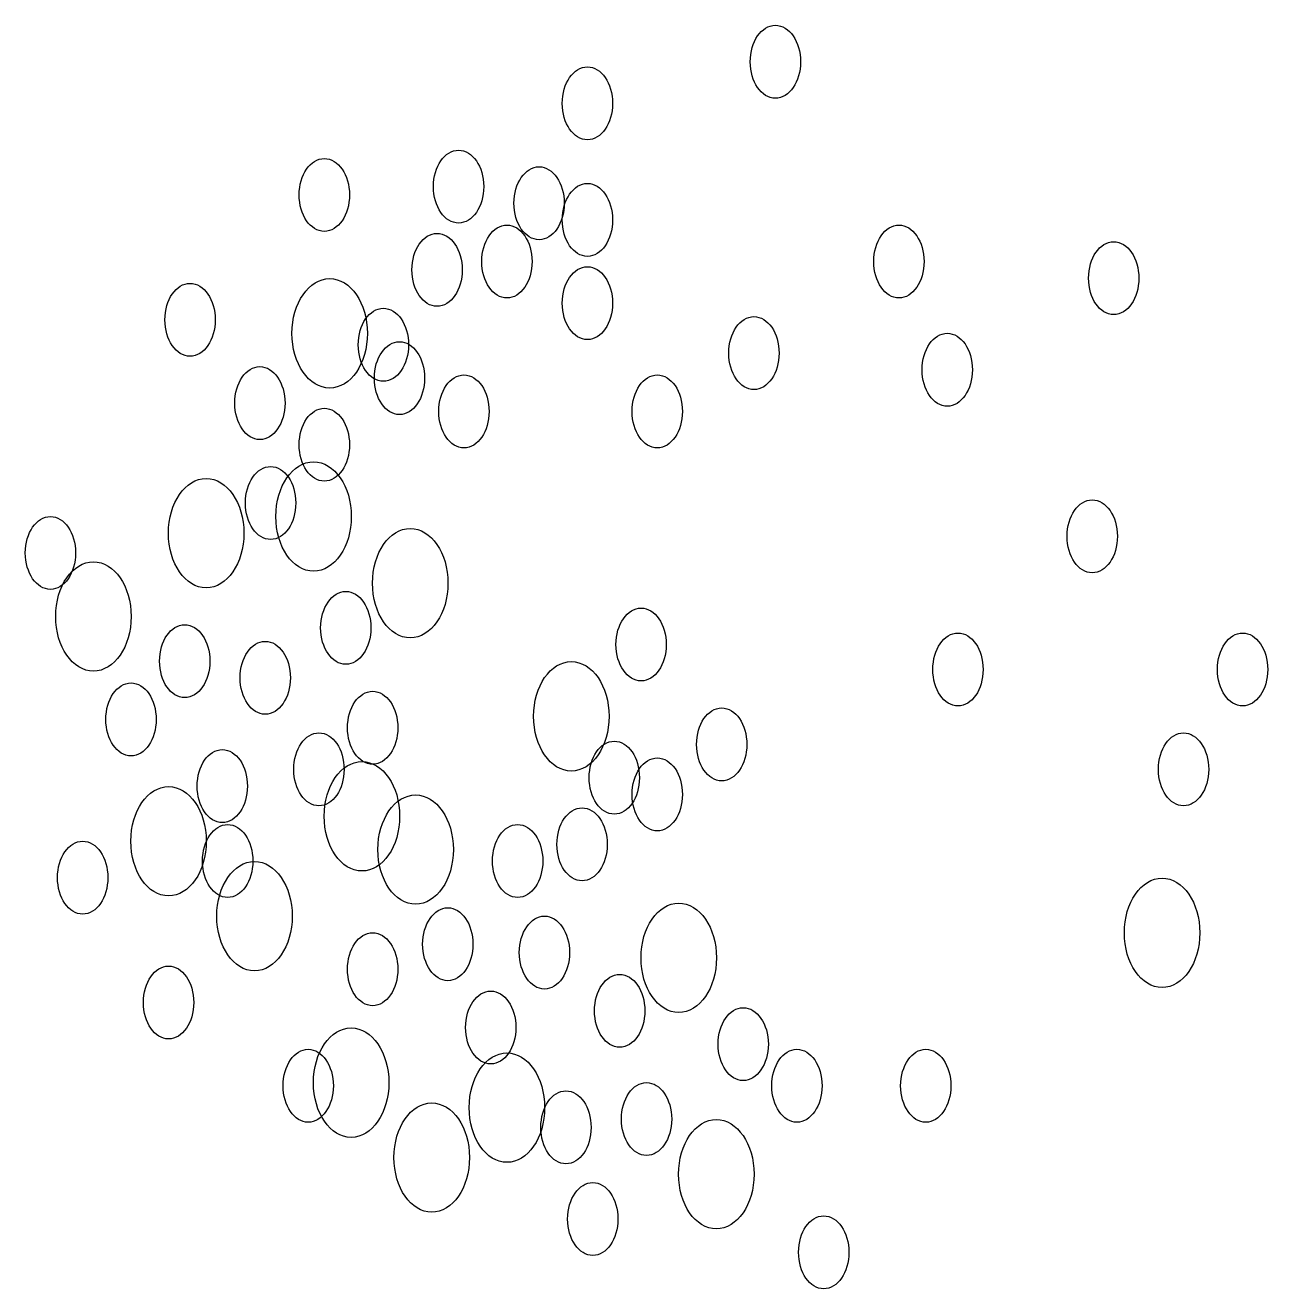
# Model space of a CAD drawing. Extents: x 330.5 to 350.3, y 133.3 to 153.4.
import ezdxf

# ---------------------------------------------------------------- set-up
doc = ezdxf.new("R2010")
doc.units = 0
doc.header["$LTSCALE"] = 12
doc.header["$MEASUREMENT"] = 0
doc.layers.get('0').update_dxf_attribs({"linetype": 'CONTINUOUS'})

# ---------------------------------------------------------------- blocks, each defined once
blk = doc.blocks.new('N2', base_point=(283.21, 223.44))
blk.add_circle((283.21, 232.47), 9)
blk = doc.blocks.new('N1', base_point=(273.21, 201.63))
blk.add_circle((273.21, 207.41), 6)
blk = doc.blocks.new('BBU', base_point=(326.69, 264.45))
for name, p in [('N1', (352.31, 356.25)), ('N1', (307.47, 349.4)), ('N1', (276.73, 335.7)), ('N1', (244.7, 334.33)), ('N1', (295.94, 332.96)), ('N1', (307.47, 330.22)), ('N1', (288.26, 323.37)), ('N1', (381.78, 323.37)), ('N1', (271.6, 322)), ('N1', (433.02, 320.63)), ('N1', (307.47, 316.52)), ('N1', (212.67, 313.78)), ('N2', (245.98, 308.3)), ('N1', (258.79, 309.67)), ('N1', (347.19, 308.3)), ('N1', (393.31, 305.56)), ('N1', (262.63, 304.18)), ('N1', (229.32, 300.07)), ('N1', (278.01, 298.7)), ('N1', (324.13, 298.7)), ('N1', (244.7, 293.22)), ('N1', (231.89, 283.63)), ('N2', (242.14, 278.15)), ('N2', (216.51, 275.41)), ('N1', (427.9, 278.15)), ('N1', (179.36, 275.41)), ('N2', (265.2, 267.19)), ('N2', (189.61, 261.71)), ('N1', (249.82, 263.08)), ('N1', (320.28, 260.34)), ('N1', (211.39, 257.6)), ('N1', (230.6, 254.86)), ('N1', (395.87, 256.23)), ('N1', (463.77, 256.23)), ('N2', (303.63, 245.27)), ('N1', (198.58, 248.01)), ('N1', (256.23, 246.64)), ('N1', (339.5, 243.9)), ('N1', (243.42, 239.79)), ('N1', (313.88, 238.42)), ('N1', (449.68, 239.79)), ('N1', (220.36, 237.04)), ('N1', (324.13, 235.67)), ('N2', (253.67, 228.82)), ('N2', (207.54, 224.71)), ('N2', (266.48, 223.34)), ('N1', (306.19, 227.45)), ('N1', (221.64, 224.71)), ('N1', (290.82, 224.71)), ('N1', (187.05, 221.97)), ('N2', (228.04, 212.38)), ('N2', (444.56, 209.64)), ('N1', (274.16, 211.01)), ('N2', (329.25, 205.53)), ('N1', (297.22, 209.64)), ('N1', (256.23, 206.9)), ('N1', (207.54, 201.42)), ('N1', (315.16, 200.05)), ('N1', (284.41, 197.31)), ('N1', (344.63, 194.57)), ('N2', (251.1, 184.98)), ('N1', (240.85, 187.72)), ('N2', (288.26, 180.87)), ('N1', (357.44, 187.72)), ('N1', (388.19, 187.72)), ('N1', (321.57, 182.24)), ('N1', (302.35, 180.87)), ('N2', (270.32, 172.65)), ('N2', (338.22, 169.91)), ('N1', (308.75, 165.79)), ('N1', (363.84, 160.31))]:
    blk.add_blockref(name, p)

msp = doc.modelspace()

# ---------------------------------------------------------------- block references
at = {"xscale": 0.06666664, "yscale": 0.096666628, "zscale": 0.1666666}
msp.add_blockref('BBU', (340.727, 143.413), dxfattribs=at)

doc.saveas('drawing.dxf')
